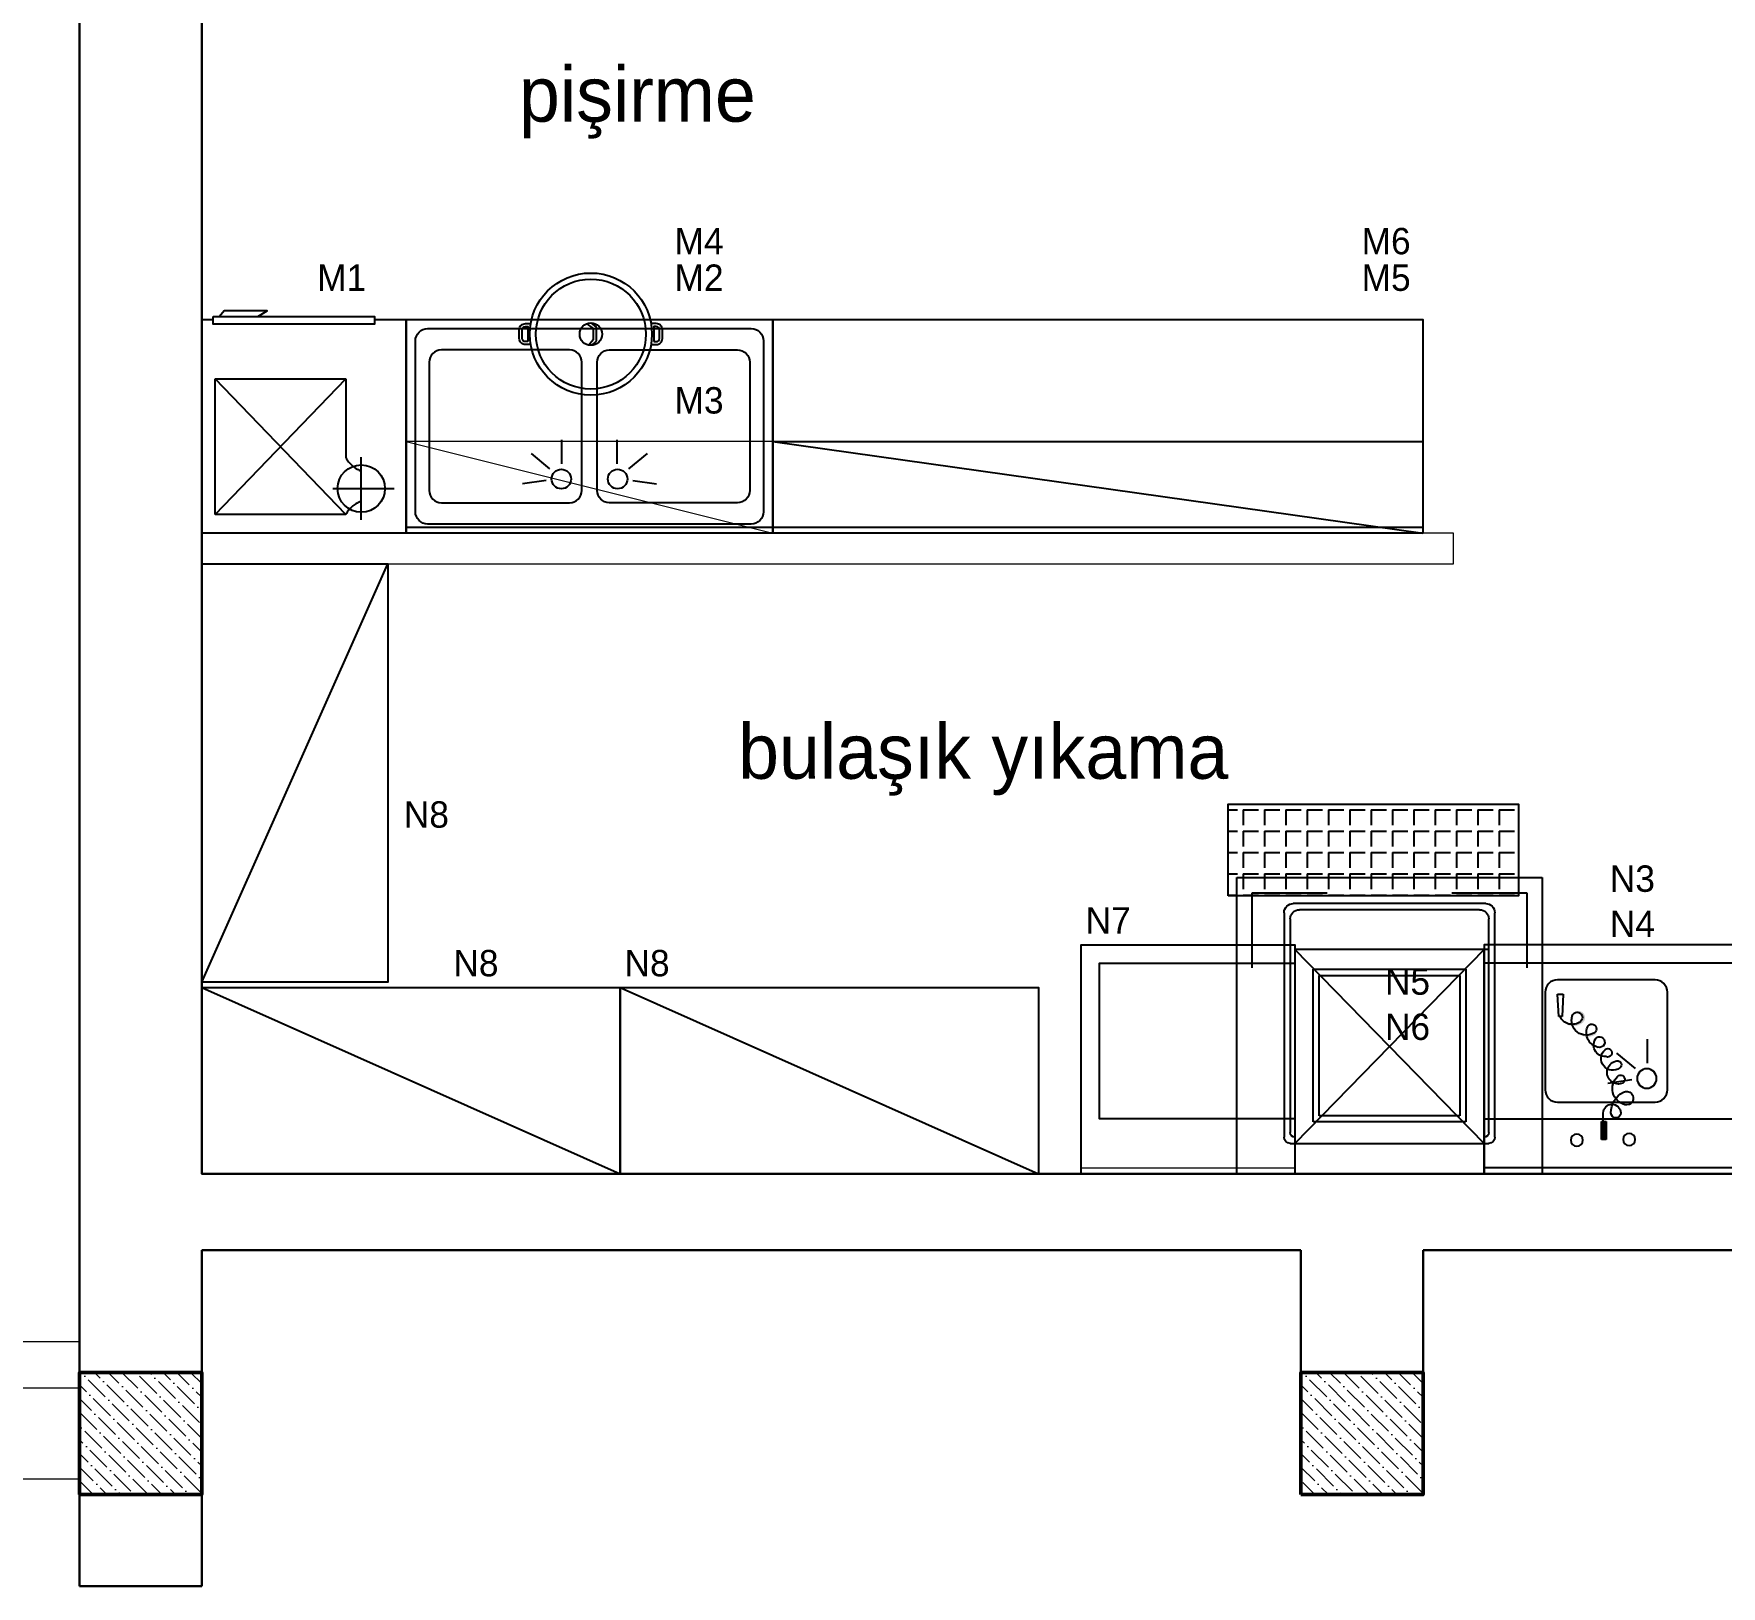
# Model space of a CAD drawing. Header units: millimetres. Extents: x -205382 to -191935, y -245869 to -242620.
# Drawn here: x -199871 to -199318, y -244161 to -243653 of the extents above; entities that cross this region are included whole.
import ezdxf
from ezdxf.enums import TextEntityAlignment as Align

# ---------------------------------------------------------------- set-up
doc = ezdxf.new("R2010")
doc.units = ezdxf.units.MM
doc.header["$LTSCALE"] = 40
doc.linetypes.add('DASHED', pattern=[19.05, 12.7, -6.35])
doc.linetypes.add('HIDDENX2', pattern=[19.05, 12.7, -6.35])
for name, color, linetype in [('CIHAZ', 2, 'Continuous'), ('Kıtc-002 Çizgi', 7, 'Continuous'), ('S2000-002 Çizgi', 7, 'Continuous'), ('SKTÜRK-002 Çizgi', 7, 'Continuous')]:
    doc.layers.add(name, color=color, linetype=linetype)
for name, color, linetype, lineweight in [('DIVAR 09', 7, 'Continuous', 9), ('DIVAR 30', 7, 'Continuous', 30), ('KALONA', 7, 'Continuous', 50)]:
    doc.layers.add(name, color=color, linetype=linetype, lineweight=lineweight)
doc.styles.add('TAKSİM', font='GOTHIC.TTF', dxfattribs={"height": 20})

# ---------------------------------------------------------------- blocks, each defined once
blk = doc.blocks.new('A$C7ED97EAE')
at = {"layer": 'S2000-002 Çizgi'}
for p, q in [((3.5, 88.5), (65.5, 88.5)), ((3.5, 15), (3.5, 88.5)), ((65.5, 88.5), (65.5, 15)), ((2, 78.5), (3.5, 78.5)), ((3.5, 78.5), (65.5, 78.5)), ((65.5, 78.5), (67, 78.5)), ((0, 3), (0, 76.5)), ((2, 5), (2, 75)), ((3.5, 76.5), (3.5, 76.5)), ((65.5, 76.5), (65.5, 76.5)), ((67, 75), (67, 5)), ((69, 76.5), (69, 3)), ((65.5, 15), (3.5, 15)), ((67, 15), (65.5, 15)), ((66, 0), (3, 0)), ((64, 2), (5, 2))]:
    blk.add_line(p, q, dxfattribs=at)
at = {"layer": 'S2000-002 Çizgi', "linetype": 'DASHED'}
for p, q in [((65.5, 78.5), (3.5, 15)), ((65.5, 15), (3.5, 78.5))]:
    blk.add_line(p, q, dxfattribs=at)
for points in [[(9.5, 21.5), (59.5, 21.5), (59.5, 71.5), (9.5, 71.5)], [(11.5, 23.5), (57.5, 23.5), (57.5, 69.5), (11.5, 69.5)]]:
    blk.add_lwpolyline(points, close=True, dxfattribs=at)
at = {"layer": 'S2000-002 Çizgi'}
for centre, radius, start, end in [((2, 76.5), 2, 90, 180), ((67, 76.5), 2, 0, 90), ((3.5, 75), 1.5, 90, 180), ((65.5, 75), 1.5, 0, 90), ((3, 3), 3, 180, 270), ((5, 5), 3, 180, 270), ((64, 5), 3, 270, 0), ((66, 3), 3, 270, 0)]:
    blk.add_arc(centre, radius, start, end, dxfattribs=at)
blk = doc.blocks.new('A$C7BE05278')
at = {"layer": 'S2000-002 Çizgi'}
h = blk.add_hatch(color=256, dxfattribs=at)
h.paths.add_polyline_path([(4.65, 9.9, -0.025454), (4.81, 10.42, 0.278063), (0.77, 7.52), (1.23, 7.32, -0.265675)])
h.paths.add_polyline_path([(5.35, 10.43, 0.028094), (4.81, 10.42, 0.025454), (4.65, 9.9, -0.030609), (5.18, 9.93, -0.027259)])
h.paths.add_polyline_path([(5.35, 10.43, 0.027259), (5.18, 9.93, -0.171751), (7.9, 8.98), (7.9, 8.98), (7.9, 8.98, -1.347305), (5.22, 7.15, -0.147228), (5.18, 9.93, 0.030609), (4.65, 9.9, 0.138731), (4.75, 7, 1.347306), (8.21, 9.37, 0.162476)])
h.paths.add_polyline_path([(12.46, 12.66), (12.73, 13.08, 0.483116), (4.81, 10.42, -0.028094), (5.35, 10.43, -0.470681)])
for p, q in [((14.4, 47.58), (14.34, 41.67)), ((14.4, 47.58), (14.34, 41.67)), ((15.96, 47.57), (14.4, 47.58)), ((15.96, 47.57), (14.4, 47.58)), ((15.05, 47.56), (14.97, 38.92)), ((15.9, 41.65), (15.96, 47.57)), ((15.9, 41.65), (15.96, 47.57)), ((14.34, 41.67), (15.9, 41.65)), ((14.34, 41.67), (15.9, 41.65)), ((0.47, 7.33), (0, 0.02)), ((0.47, 7.33), (0, 0.02)), ((1.54, 7.31), (0.47, 7.33)), ((1.54, 7.31), (0.47, 7.33)), ((1.86, 0), (1.54, 7.31)), ((1.86, 0), (1.54, 7.31)), ((0, 0.02), (1.86, 0))]:
    blk.add_line(p, q, dxfattribs=at)
for centre in [(6.31, 47.78), (23.47, 47.61)]:
    blk.add_circle(centre, 1.99, dxfattribs=at)
for centre, radius, start, end in [((17.83, 38.9), 2.86, 179.43, 359.43), ((19.09, 38.88), 1.6, 359.43, 179.43), ((25.13, 38.82), 7.64, 179.43, 242.0346), ((23.49, 30.88), 5.53, 105.7663, 225.7833), ((22.59, 34.05), 2.23, 242.0346, 105.7663), ((20, 25.62), 3.8, 74.9498, 261.6763), ((20.62, 27.93), 1.41, 225.7833, 74.9498), ((18.07, 21.08), 3.83, 52.4089, 229.1112), ((19.64, 23.11), 1.26, 261.6763, 52.4089), ((14.42, 12.56), 4.98, 103.1199, 200.7743), ((15.59, 16.68), 3.77, 86.0156, 220.6772), ((13.69, 15.69), 1.76, 236.8088, 103.1199), ((16.45, 19.21), 1.37, 229.1112, 116.3243), ((9.42, 8.58), 4.83, 57.0103, 197.5795), ((11.21, 11.34), 1.54, 200.7743, 57.0103), ((4.79, 5.59), 4.31, 51.245, 156.7533), ((6.43, 7.63), 1.7, 197.5795, 51.245)]:
    blk.add_arc(centre, radius, start, end, dxfattribs=at)
blk.add_solid([(15.9, 41.65), (14.34, 41.67), (15.96, 47.57), (14.4, 47.58)], dxfattribs=at)
blk = doc.blocks.new('A$C7327736A')
at = {"layer": 'S2000-002 Çizgi'}
for p, q in [((48.34, 44.26), (40.53, 45.37)), ((49.57, 40.45), (43.47, 35.44)), ((53.48, 38.79), (53.48, 30.9))]:
    blk.add_line(p, q, dxfattribs=at)
for points in [[(0, 75), (120, 75), (120, 0), (0, 0)], [(0, 75), (120, 75), (120, 73), (0, 73)], [(0, 57), (114, 57), (114, 6), (0, 6)]]:
    blk.add_lwpolyline(points, close=True, dxfattribs=at)
blk.add_lwpolyline([(56, 11.5), (24, 11.5, -0.414214), (20, 15.5), (20, 47.5, -0.414214), (24, 51.5), (56, 51.5, -0.414214), (60, 47.5), (60, 15.5, -0.414214)], format="xyb", close=True, dxfattribs=at)
blk.add_circle((53.29, 43.76), 3.19, dxfattribs=at)
blk.add_blockref('A$C7BE05278', (24.04, 16.16), dxfattribs=at)
blk = doc.blocks.new('A$C5B5611F4')
at = {"layer": 'CIHAZ', "color": 1}
for p, q in [((14.73, 68.47), (14.73, 47.92)), ((24.09, 58.19), (3.98, 58.19))]:
    blk.add_line(p, q, dxfattribs=at)
at = {"layer": 'CIHAZ', "color": 5, "linetype": 'DASHED'}
for p, q in [((19.82, 66.66), (62.62, 22.28)), ((62.62, 66.66), (19.82, 22.28))]:
    blk.add_line(p, q, dxfattribs=at)
at = {"layer": 'CIHAZ', "color": 5}
for points in [[(63.2, 1.82), (10.36, 1.82), (10.36, 4.32), (63.2, 4.32)], [(61.2, 1.82), (48.6, 1.82), (45.6, 0), (59.6, 0)]]:
    blk.add_lwpolyline(points, close=True, dxfattribs=at)
at = {"layer": 'CIHAZ', "color": 1}
blk.add_circle((14.73, 58.19), 7.76, dxfattribs=at)
at = {"layer": 'S2000-002 Çizgi', "linetype": 'DASHED'}
for p, q in [((19.82, 66.66), (62.62, 66.66)), ((62.62, 66.66), (62.62, 22.28)), ((19.82, 22.28), (19.82, 48.05)), ((62.62, 22.28), (19.82, 22.28))]:
    blk.add_line(p, q, dxfattribs=at)
at = {"layer": 'S2000-002 Çizgi'}
blk.add_lwpolyline([(10.36, 2.81), (0, 2.81), (0, 72.81), (67, 72.81), (67, 2.81), (63.2, 2.81)], dxfattribs=at)
at = {"layer": 'S2000-002 Çizgi', "linetype": 'DASHED'}
for centre, radius, start, end in [((11.6, 71.22), 9.4, 291.2079, 330.9566), ((11, 43.02), 10.16, 29.6907, 66.7752)]:
    blk.add_arc(centre, radius, start, end, dxfattribs=at)
blk = doc.blocks.new('A$C32DC0840')
at = {"layer": 'SKTÜRK-002 Çizgi'}
for p, q in [((45.84, 52.76), (38.03, 53.87)), ((74.16, 52.76), (81.97, 53.87)), ((47.07, 48.95), (40.97, 43.94)), ((50.98, 47.29), (50.98, 39.4)), ((69.02, 47.29), (69.02, 39.4)), ((72.93, 48.95), (79.03, 43.94))]:
    blk.add_line(p, q, dxfattribs=at)
for points in [[(120, 0), (0, 0), (0, 70), (120, 70)], [(120, 68), (0, 68), (0, 70), (120, 70)]]:
    blk.add_lwpolyline(points, close=True, dxfattribs=at)
for points in [[(113, 3), (7, 3, -0.414214), (3, 7), (3, 63, -0.414214), (7, 67), (113, 67, -0.414214), (117, 63), (117, 7, -0.414214)], [(53.5, 10), (11.5, 10, -0.414214), (7.5, 14), (7.5, 56, -0.414214), (11.5, 60), (53.5, 60, -0.414214), (57.5, 56), (57.5, 14, -0.414214)], [(66.5, 10), (108.5, 10, 0.414214), (112.5, 14), (112.5, 56, 0.414214), (108.5, 60), (66.5, 60, 0.414214), (62.5, 56), (62.5, 14, 0.414214)]]:
    blk.add_lwpolyline(points, format="xyb", close=True, dxfattribs=at)
for centre in [(50.79, 52.26), (69.21, 52.26)]:
    blk.add_circle(centre, 3.19, dxfattribs=at)
blk = doc.blocks.new('A$C53E03B34')
at = {"layer": 'Kıtc-002 Çizgi'}
for points in [[(3.74, 16.55), (2, 16.55, -0.414214), (0, 18.55), (0, 21.45, -0.414214), (2, 23.45), (3.74, 23.45)], [(43.14, 16.55), (44.87, 16.55, 0.414214), (46.87, 18.55), (46.87, 21.45, 0.414214), (44.87, 23.45), (43.14, 23.45)]]:
    blk.add_lwpolyline(points, format="xyb", dxfattribs=at)
for points in [[(2.83, 17.55), (2, 17.55, -0.414214), (1, 18.55), (1, 21.45, -0.414214), (2, 22.45), (2.83, 22.45)], [(44.05, 17.55), (44.87, 17.55, 0.414214), (45.87, 18.55), (45.87, 21.45, 0.414214), (44.87, 22.45), (44.05, 22.45)]]:
    blk.add_lwpolyline(points, format="xyb", close=True, dxfattribs=at)
for points in [[(22.08, 23.4), (24.16, 21.79), (24.16, 18.12), (22.75, 16.4)], [(23.49, 23.65), (25.16, 22.26), (25.16, 17.69), (23.76, 16.35)]]:
    blk.add_lwpolyline(points, dxfattribs=at)
for radius in [20, 18, 3.66]:
    blk.add_circle((23.44, 20), radius, dxfattribs=at)

msp = doc.modelspace()

# ---------------------------------------------------------------- hatches: boundary and pattern name
h = msp.add_hatch()
h.set_pattern_fill('ANGLE', color=256, angle=630)
h.set_pattern_definition([(270, (-204922.918, -241608.7434), (6.985, 1e-14), [5.08, -1.905]), (360, (-204922.918, -241608.7434), (-1e-14, 6.985), [5.08, -1.905])])
h.paths.add_polyline_path([(-199384.47, -243905.04), (-199384.47, -243935.04), (-199479.47, -243935.04), (-199479.47, -243905.04)])
at = {"layer": 'KALONA', "lineweight": 5, "ltscale": 100}
h = msp.add_hatch(dxfattribs=at)
h.set_pattern_fill('ANSI36', color=129, angle=90, style=0)
h.set_pattern_definition([(135, (-199855.6862, -244131.0427), (-6.17393, 1.6838), [7.9375, -1.5875, 0, -1.5875])])
h.paths.add_polyline_path([(-199855.69, -244131.04), (-199855.69, -244091.04), (-199815.69, -244091.04), (-199815.69, -244131.04)])
h = msp.add_hatch(dxfattribs=at)
h.set_pattern_fill('ANSI36', color=129, angle=90, style=0)
h.set_pattern_definition([(135, (-199455.6862, -244131.0427), (-6.17393, 1.6838), [7.9375, -1.5875, 0, -1.5875])])
h.paths.add_polyline_path([(-199455.69, -244131.04), (-199455.69, -244091.04), (-199415.69, -244091.04), (-199415.69, -244131.04)])

# ---------------------------------------------------------------- linework, layer by layer
for p, q in [((-199815.69, -243963.29), (-199754.69, -243826.29)), ((-199815.69, -243965.04), (-199678.69, -244026.04)), ((-199678.69, -243965.04), (-199541.69, -244026.04))]:
    msp.add_line(p, q)
for points in [[(-199815.69, -243963.29), (-199815.69, -243826.29), (-199754.69, -243826.29), (-199754.69, -243963.29)], [(-199479.47, -243935.04), (-199479.47, -243905.04), (-199384.47, -243905.04), (-199384.47, -243935.04)], [(-199815.69, -243965.04), (-199678.69, -243965.04), (-199678.69, -244026.04), (-199815.69, -244026.04)], [(-199678.69, -243965.04), (-199541.69, -243965.04), (-199541.69, -244026.04), (-199678.69, -244026.04)]]:
    msp.add_lwpolyline(points, close=True)
at = {"layer": 'DIVAR 09', "ltscale": 5}
msp.add_line((-199855.69, -244081.04), (-200525.69, -244081.04), dxfattribs=at)
msp.add_lwpolyline([(-199855.69, -244096.04), (-199855.69, -244126.04), (-199885.69, -244126.04), (-199885.69, -244096.04)], close=True, dxfattribs=at)
at = {"layer": 'DIVAR 30', "ltscale": 5}
for p, q in [((-199855.69, -244091.04), (-199855.69, -243531.04)), ((-199815.69, -244026.04), (-199815.69, -243531.04)), ((-199035.69, -244026.04), (-199815.69, -244026.04)), ((-199815.69, -244051.04), (-199815.69, -244091.04)), ((-199455.69, -244051.04), (-199815.69, -244051.04)), ((-199455.69, -244091.04), (-199455.69, -244051.04)), ((-199415.69, -244091.04), (-199415.69, -244051.04)), ((-199035.69, -244051.04), (-199415.69, -244051.04)), ((-199855.69, -244161.04), (-199855.69, -244131.04)), ((-199815.69, -244131.04), (-199815.69, -244161.04)), ((-199815.69, -244161.04), (-199855.69, -244161.04))]:
    msp.add_line(p, q, dxfattribs=at)
at = {"layer": 'KALONA', "ltscale": 5}
for points in [[(-199855.69, -244131.04), (-199855.69, -244091.04), (-199815.69, -244091.04), (-199815.69, -244131.04)], [(-199455.69, -244131.04), (-199455.69, -244091.04), (-199415.69, -244091.04), (-199415.69, -244131.04)]]:
    msp.add_lwpolyline(points, close=True, dxfattribs=at)
at = {"layer": 'S2000-002 Çizgi'}
msp.add_line((-199628.68, -243786.31), (-199415.82, -243816.28), dxfattribs=at)
for points in [[(-199628.69, -243746.29), (-199415.82, -243746.29), (-199415.82, -243816.29), (-199628.68, -243816.3)], [(-199415.82, -243816.29), (-199628.68, -243816.3), (-199628.68, -243786.3), (-199415.82, -243786.29)], [(-199415.82, -243816.29), (-199628.69, -243816.3), (-199628.69, -243814.29), (-199415.82, -243814.29)], [(-199457.69, -244026.04), (-199527.69, -244026.04), (-199527.69, -243951.04), (-199457.69, -243951.04)], [(-199457.69, -244008.04), (-199521.69, -244008.04), (-199521.69, -243957.04), (-199457.69, -243957.04)]]:
    msp.add_lwpolyline(points, close=True, dxfattribs=at)
at = {"layer": 'S2000-002 Çizgi', "linetype": 'HIDDENX2'}
msp.add_lwpolyline([(-199476.69, -243929.04), (-199376.69, -243929.04), (-199376.69, -244026.04), (-199476.69, -244026.04)], close=True, dxfattribs=at)
for points in [[(-199471.69, -243958.62), (-199471.69, -243934.04), (-199447.11, -243934.04)], [(-199406.27, -243934.04), (-199381.69, -243934.04), (-199381.69, -243958.62)]]:
    msp.add_lwpolyline(points, dxfattribs=at)
at = {"layer": 'SKTÜRK-002 Çizgi', "lineweight": 15}
for p, q in [((-199748.69, -243786.3), (-199628.68, -243816.3)), ((-199405.69, -243826.29), (-199405.69, -243816.29))]:
    msp.add_line(p, q, dxfattribs=at)
for points in [[(-199628.68, -243786.3), (-199748.69, -243786.3), (-199748.69, -243816.29), (-199628.68, -243816.29)], [(-199527.69, -244024.04), (-199457.69, -244024.04), (-199457.69, -244026.04), (-199527.69, -244026.04)]]:
    msp.add_lwpolyline(points, close=True, dxfattribs=at)
msp.add_lwpolyline([(-199405.69, -243816.29), (-199815.69, -243816.29), (-199815.69, -243826.29), (-199405.69, -243826.29)], dxfattribs=at)

# ---------------------------------------------------------------- block references
at = {"xscale": -1, "rotation": 180}
msp.add_blockref('A$C7327736A', (-199395.69, -243951.04), dxfattribs=at)
at = {"layer": 'S2000-002 Çizgi'}
msp.add_blockref('A$C53E03B34', (-199711.68, -243771.1), dxfattribs=at)
at = {"layer": 'S2000-002 Çizgi', "rotation": 180}
msp.add_blockref('A$C5B5611F4', (-199748.69, -243743.48), dxfattribs=at)
at = {"layer": 'S2000-002 Çizgi', "xscale": -1, "rotation": 180}
msp.add_blockref('A$C7ED97EAE', (-199461.19, -243937.54), dxfattribs=at)
at = {"layer": 'SKTÜRK-002 Çizgi', "rotation": 180}
msp.add_blockref('A$C32DC0840', (-199628.69, -243746.29), dxfattribs=at)

# ---------------------------------------------------------------- texts
at = {"style": 'TAKSİM'}
for s, p in [('pişirme', (-199711.78, -243681.56)), ('bulaşık yıkama', (-199640.01, -243896.69))]:
    msp.add_text(s, height=18, dxfattribs=at).set_placement(p)
for s, p in [('M4', (-199652.79, -243724.97)), ('M6', (-199427.79, -243724.97)), ('M1', (-199769.85, -243736.95)), ('M2', (-199652.79, -243736.95)), ('M5', (-199427.79, -243736.95)), ('M3', (-199652.79, -243777.11)), ('N8', (-199742.1, -243912.7)), ('N3', (-199347.14, -243933.7)), ('N7', (-199518.83, -243947.36)), ('N4', (-199347.14, -243948.5)), ('N8', (-199725.86, -243961.36)), ('N8', (-199669.83, -243961.36)), ('N5', (-199420.79, -243967.38)), ('N6', (-199420.79, -243982.19))]:
    msp.add_text(s, height=8.64, dxfattribs=at).set_placement(p, align=Align.CENTER)

doc.saveas('drawing.dxf')
